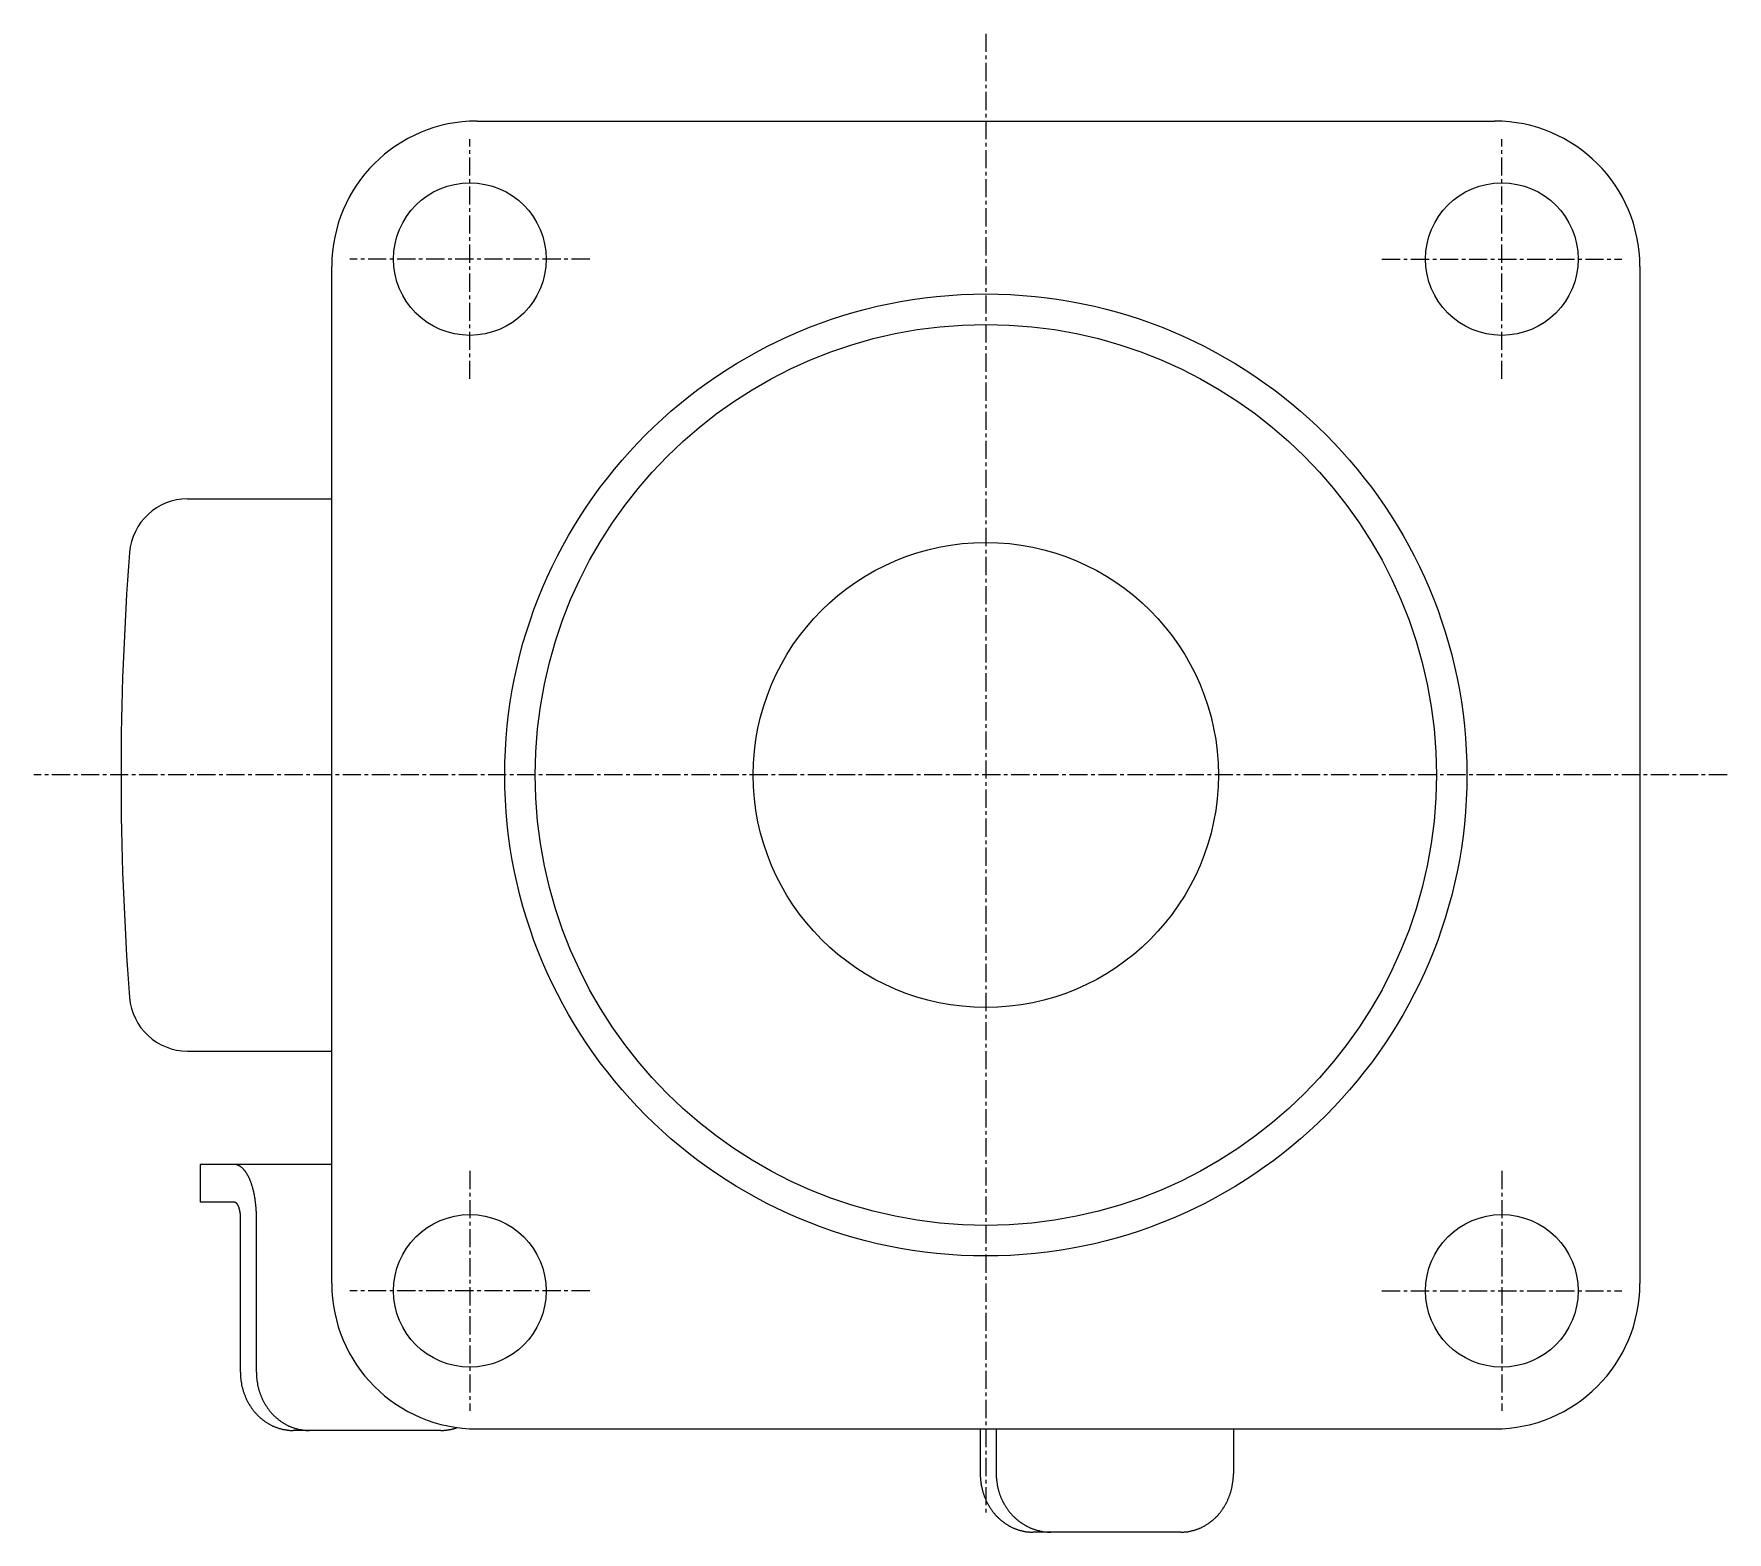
# Model space of a CAD drawing. Extents: x -2312 to -2007, y -802 to -334.
# Drawn here: x -2123.3 to -2006.8, y -436.8 to -333.7 of the extents above; entities that cross this region are included whole.
import ezdxf

# ---------------------------------------------------------------- set-up
doc = ezdxf.new("R2010")
doc.units = 0
doc.linetypes.add('CENTER', pattern=[2, 1.25, -0.25, 0.25, -0.25])
doc.layers.get('0').update_dxf_attribs({"linetype": 'CONTINUOUS'})
doc.layers.add('CENTER', color=1, linetype='CENTER')

msp = doc.modelspace()

# ---------------------------------------------------------------- linework, layer by layer
at = {"color": 7, "linetype": 'CONTINUOUS'}
for p, q in [((-2092.77, -339.7), (-2022.77, -339.7)), ((-2102.77, -419.7), (-2102.77, -349.7)), ((-2012.77, -349.7), (-2012.77, -419.7)), ((-2112.69, -365.7), (-2102.77, -365.7)), ((-2112.69, -403.7), (-2102.77, -403.7)), ((-2102.77, -411.5), (-2111.82, -411.5)), ((-2111.82, -411.5), (-2111.82, -414.1)), ((-2109.48, -414.1), (-2111.82, -414.1)), ((-2109.05, -425.8), (-2109.05, -415.1)), ((-2107.96, -425.8), (-2107.96, -415.1)), ((-2095.27, -429.8), (-2105.43, -429.8)), ((-2092.77, -429.7), (-2022.77, -429.7)), ((-2058.15, -429.7), (-2058.15, -432.8)), ((-2057.05, -429.7), (-2057.05, -432.8)), ((-2057.05, -429.7), (-2057.05, -432.8)), ((-2040.74, -429.7), (-2040.74, -432.8)), ((-2044.36, -436.8), (-2054.53, -436.8))]:
    msp.add_line(p, q, dxfattribs=at)
for points in [[(-2107.96, -415.1, 0), (-2107.96, -415.06, 0), (-2107.96, -415.01, 0), (-2107.96, -414.97, 0), (-2107.96, -414.93, 0), (-2107.96, -414.88, 0), (-2107.96, -414.84, 0), (-2107.96, -414.79, 0), (-2107.96, -414.75, 0), (-2107.97, -414.7, 0), (-2107.97, -414.66, 0), (-2107.97, -414.62, 0), (-2107.97, -414.57, 0), (-2107.98, -414.53, 0), (-2107.98, -414.49, 0), (-2107.98, -414.44, 0), (-2107.99, -414.4, 0), (-2107.99, -414.36, 0), (-2107.99, -414.31, 0), (-2108, -414.27, 0), (-2108, -414.23, 0), (-2108.01, -414.18, 0), (-2108.01, -414.14, 0), (-2108.02, -414.1, 0), (-2108.02, -414.06, 0), (-2108.03, -414.01, 0), (-2108.03, -413.97, 0), (-2108.04, -413.93, 0), (-2108.05, -413.89, 0), (-2108.05, -413.85, 0), (-2108.06, -413.81, 0), (-2108.06, -413.76, 0), (-2108.07, -413.72, 0), (-2108.08, -413.68, 0), (-2108.09, -413.64, 0), (-2108.09, -413.6, 0), (-2108.1, -413.56, 0), (-2108.11, -413.52, 0), (-2108.12, -413.48, 0), (-2108.13, -413.44, 0), (-2108.14, -413.4, 0), (-2108.14, -413.37, 0), (-2108.15, -413.33, 0), (-2108.16, -413.29, 0), (-2108.17, -413.25, 0), (-2108.18, -413.21, 0), (-2108.19, -413.18, 0), (-2108.2, -413.14, 0), (-2108.21, -413.1, 0), (-2108.22, -413.06, 0), (-2108.23, -413.03, 0), (-2108.24, -412.99, 0), (-2108.26, -412.96, 0), (-2108.27, -412.92, 0), (-2108.28, -412.89, 0), (-2108.29, -412.85, 0), (-2108.3, -412.82, 0), (-2108.31, -412.78, 0), (-2108.33, -412.75, 0), (-2108.34, -412.72, 0), (-2108.35, -412.68, 0), (-2108.36, -412.65, 0), (-2108.38, -412.62, 0), (-2108.39, -412.59, 0), (-2108.4, -412.56, 0), (-2108.41, -412.52, 0), (-2108.43, -412.5, 0), (-2108.44, -412.46, 0), (-2108.46, -412.43, 0), (-2108.47, -412.4, 0), (-2108.48, -412.38, 0), (-2108.5, -412.35, 0), (-2108.51, -412.32, 0), (-2108.53, -412.29, 0), (-2108.54, -412.26, 0), (-2108.56, -412.24, 0), (-2108.57, -412.21, 0), (-2108.59, -412.18, 0), (-2108.6, -412.16, 0), (-2108.62, -412.13, 0), (-2108.63, -412.11, 0), (-2108.65, -412.08, 0), (-2108.66, -412.06, 0), (-2108.68, -412.04, 0), (-2108.7, -412.01, 0), (-2108.71, -411.99, 0), (-2108.73, -411.97, 0), (-2108.74, -411.95, 0), (-2108.76, -411.93, 0), (-2108.78, -411.91, 0), (-2108.79, -411.89, 0), (-2108.81, -411.87, 0), (-2108.83, -411.85, 0), (-2108.84, -411.83, 0), (-2108.86, -411.81, 0), (-2108.88, -411.79, 0), (-2108.9, -411.78, 0), (-2108.91, -411.76, 0), (-2108.93, -411.74, 0), (-2108.95, -411.73, 0), (-2108.96, -411.71, 0), (-2108.98, -411.7, 0), (-2109, -411.68, 0), (-2109.02, -411.67, 0), (-2109.04, -411.66, 0), (-2109.05, -411.64, 0), (-2109.07, -411.63, 0), (-2109.09, -411.62, 0), (-2109.11, -411.61, 0), (-2109.13, -411.6, 0), (-2109.14, -411.59, 0), (-2109.16, -411.58, 0), (-2109.18, -411.57, 0), (-2109.2, -411.56, 0), (-2109.22, -411.55, 0), (-2109.24, -411.55, 0), (-2109.25, -411.54, 0), (-2109.27, -411.54, 0), (-2109.29, -411.53, 0), (-2109.31, -411.52, 0), (-2109.33, -411.52, 0), (-2109.35, -411.51, 0), (-2109.37, -411.51, 0), (-2109.38, -411.51, 0), (-2109.4, -411.51, 0), (-2109.42, -411.5, 0), (-2109.44, -411.5, 0), (-2109.46, -411.5, 0), (-2109.48, -411.5, 0)], [(-2109.05, -415.1, 0), (-2109.05, -415.09, 0), (-2109.06, -415.08, 0), (-2109.06, -415.06, 0), (-2109.06, -415.05, 0), (-2109.06, -415.04, 0), (-2109.06, -415.03, 0), (-2109.06, -415.02, 0), (-2109.06, -415, 0), (-2109.06, -414.99, 0), (-2109.06, -414.98, 0), (-2109.06, -414.97, 0), (-2109.06, -414.95, 0), (-2109.06, -414.94, 0), (-2109.06, -414.93, 0), (-2109.06, -414.92, 0), (-2109.06, -414.91, 0), (-2109.06, -414.89, 0), (-2109.07, -414.88, 0), (-2109.07, -414.87, 0), (-2109.07, -414.86, 0), (-2109.07, -414.85, 0), (-2109.07, -414.83, 0), (-2109.07, -414.82, 0), (-2109.07, -414.81, 0), (-2109.07, -414.8, 0), (-2109.08, -414.79, 0), (-2109.08, -414.78, 0), (-2109.08, -414.76, 0), (-2109.08, -414.75, 0), (-2109.08, -414.74, 0), (-2109.09, -414.73, 0), (-2109.09, -414.72, 0), (-2109.09, -414.71, 0), (-2109.09, -414.7, 0), (-2109.09, -414.69, 0), (-2109.1, -414.67, 0), (-2109.1, -414.66, 0), (-2109.1, -414.65, 0), (-2109.1, -414.64, 0), (-2109.1, -414.63, 0), (-2109.11, -414.62, 0), (-2109.11, -414.61, 0), (-2109.11, -414.6, 0), (-2109.12, -414.59, 0), (-2109.12, -414.58, 0), (-2109.12, -414.57, 0), (-2109.12, -414.56, 0), (-2109.13, -414.55, 0), (-2109.13, -414.54, 0), (-2109.13, -414.53, 0), (-2109.14, -414.52, 0), (-2109.14, -414.51, 0), (-2109.14, -414.5, 0), (-2109.14, -414.49, 0), (-2109.15, -414.48, 0), (-2109.15, -414.47, 0), (-2109.15, -414.46, 0), (-2109.16, -414.45, 0), (-2109.16, -414.44, 0), (-2109.16, -414.43, 0), (-2109.17, -414.42, 0), (-2109.17, -414.41, 0), (-2109.18, -414.4, 0), (-2109.18, -414.39, 0), (-2109.18, -414.39, 0), (-2109.19, -414.38, 0), (-2109.19, -414.37, 0), (-2109.19, -414.36, 0), (-2109.2, -414.35, 0), (-2109.2, -414.35, 0), (-2109.21, -414.34, 0), (-2109.21, -414.33, 0), (-2109.21, -414.32, 0), (-2109.22, -414.31, 0), (-2109.22, -414.31, 0), (-2109.23, -414.3, 0), (-2109.23, -414.29, 0), (-2109.23, -414.29, 0), (-2109.24, -414.28, 0), (-2109.24, -414.27, 0), (-2109.25, -414.26, 0), (-2109.25, -414.26, 0), (-2109.26, -414.25, 0), (-2109.26, -414.24, 0), (-2109.26, -414.24, 0), (-2109.27, -414.23, 0), (-2109.27, -414.23, 0), (-2109.28, -414.22, 0), (-2109.28, -414.21, 0), (-2109.29, -414.21, 0), (-2109.29, -414.2, 0), (-2109.3, -414.2, 0), (-2109.3, -414.19, 0), (-2109.31, -414.19, 0), (-2109.31, -414.18, 0), (-2109.32, -414.18, 0), (-2109.32, -414.17, 0), (-2109.33, -414.17, 0), (-2109.33, -414.17, 0), (-2109.34, -414.16, 0), (-2109.34, -414.16, 0), (-2109.34, -414.15, 0), (-2109.35, -414.15, 0), (-2109.35, -414.14, 0), (-2109.36, -414.14, 0), (-2109.36, -414.14, 0), (-2109.37, -414.13, 0), (-2109.37, -414.13, 0), (-2109.38, -414.13, 0), (-2109.38, -414.13, 0), (-2109.39, -414.12, 0), (-2109.4, -414.12, 0), (-2109.4, -414.12, 0), (-2109.41, -414.12, 0), (-2109.41, -414.12, 0), (-2109.42, -414.11, 0), (-2109.42, -414.11, 0), (-2109.43, -414.11, 0), (-2109.43, -414.11, 0), (-2109.44, -414.11, 0), (-2109.44, -414.11, 0), (-2109.45, -414.1, 0), (-2109.45, -414.1, 0), (-2109.46, -414.1, 0), (-2109.46, -414.1, 0), (-2109.47, -414.1, 0), (-2109.47, -414.1, 0), (-2109.48, -414.1, 0)], [(-2109.05, -425.8, 0), (-2109.05, -425.85, 0), (-2109.05, -425.9, 0), (-2109.05, -425.95, 0), (-2109.05, -426, 0), (-2109.05, -426.05, 0), (-2109.05, -426.1, 0), (-2109.04, -426.14, 0), (-2109.04, -426.19, 0), (-2109.03, -426.24, 0), (-2109.03, -426.29, 0), (-2109.02, -426.34, 0), (-2109.02, -426.39, 0), (-2109.01, -426.44, 0), (-2109, -426.49, 0), (-2108.99, -426.53, 0), (-2108.99, -426.58, 0), (-2108.98, -426.63, 0), (-2108.97, -426.68, 0), (-2108.96, -426.73, 0), (-2108.95, -426.77, 0), (-2108.94, -426.82, 0), (-2108.92, -426.87, 0), (-2108.91, -426.92, 0), (-2108.9, -426.96, 0), (-2108.89, -427.01, 0), (-2108.87, -427.06, 0), (-2108.86, -427.1, 0), (-2108.84, -427.15, 0), (-2108.83, -427.2, 0), (-2108.81, -427.24, 0), (-2108.8, -427.29, 0), (-2108.78, -427.33, 0), (-2108.76, -427.38, 0), (-2108.74, -427.42, 0), (-2108.73, -427.47, 0), (-2108.71, -427.51, 0), (-2108.69, -427.56, 0), (-2108.67, -427.6, 0), (-2108.65, -427.64, 0), (-2108.63, -427.69, 0), (-2108.61, -427.73, 0), (-2108.58, -427.77, 0), (-2108.56, -427.82, 0), (-2108.54, -427.86, 0), (-2108.52, -427.9, 0), (-2108.49, -427.94, 0), (-2108.47, -427.98, 0), (-2108.44, -428.02, 0), (-2108.42, -428.06, 0), (-2108.39, -428.11, 0), (-2108.37, -428.14, 0), (-2108.34, -428.19, 0), (-2108.31, -428.22, 0), (-2108.29, -428.26, 0), (-2108.26, -428.3, 0), (-2108.23, -428.34, 0), (-2108.2, -428.38, 0), (-2108.17, -428.42, 0), (-2108.15, -428.45, 0), (-2108.12, -428.49, 0), (-2108.09, -428.52, 0), (-2108.06, -428.56, 0), (-2108.02, -428.6, 0), (-2107.99, -428.63, 0), (-2107.96, -428.67, 0), (-2107.93, -428.7, 0), (-2107.9, -428.73, 0), (-2107.86, -428.77, 0), (-2107.83, -428.8, 0), (-2107.8, -428.83, 0), (-2107.76, -428.86, 0), (-2107.73, -428.89, 0), (-2107.69, -428.93, 0), (-2107.66, -428.95, 0), (-2107.62, -428.99, 0), (-2107.59, -429.01, 0), (-2107.55, -429.04, 0), (-2107.52, -429.07, 0), (-2107.48, -429.1, 0), (-2107.44, -429.13, 0), (-2107.41, -429.15, 0), (-2107.37, -429.18, 0), (-2107.33, -429.21, 0), (-2107.29, -429.23, 0), (-2107.26, -429.26, 0), (-2107.22, -429.28, 0), (-2107.18, -429.31, 0), (-2107.14, -429.33, 0), (-2107.1, -429.35, 0), (-2107.06, -429.38, 0), (-2107.02, -429.4, 0), (-2106.98, -429.42, 0), (-2106.94, -429.44, 0), (-2106.9, -429.46, 0), (-2106.86, -429.48, 0), (-2106.82, -429.5, 0), (-2106.78, -429.52, 0), (-2106.73, -429.53, 0), (-2106.69, -429.55, 0), (-2106.65, -429.57, 0), (-2106.61, -429.58, 0), (-2106.57, -429.6, 0), (-2106.52, -429.61, 0), (-2106.48, -429.63, 0), (-2106.44, -429.64, 0), (-2106.4, -429.66, 0), (-2106.35, -429.67, 0), (-2106.31, -429.68, 0), (-2106.27, -429.69, 0), (-2106.22, -429.7, 0), (-2106.18, -429.71, 0), (-2106.14, -429.73, 0), (-2106.09, -429.74, 0), (-2106.05, -429.74, 0), (-2106.01, -429.75, 0), (-2105.96, -429.76, 0), (-2105.92, -429.77, 0), (-2105.87, -429.77, 0), (-2105.83, -429.78, 0), (-2105.79, -429.78, 0), (-2105.74, -429.79, 0), (-2105.7, -429.79, 0), (-2105.65, -429.8, 0), (-2105.61, -429.8, 0), (-2105.56, -429.8, 0), (-2105.52, -429.8, 0), (-2105.47, -429.8, 0), (-2105.43, -429.8, 0)], [(-2107.96, -425.8, 0), (-2107.96, -425.85, 0), (-2107.96, -425.9, 0), (-2107.95, -425.95, 0), (-2107.95, -426, 0), (-2107.95, -426.05, 0), (-2107.95, -426.1, 0), (-2107.94, -426.14, 0), (-2107.94, -426.19, 0), (-2107.93, -426.24, 0), (-2107.93, -426.29, 0), (-2107.92, -426.34, 0), (-2107.92, -426.39, 0), (-2107.91, -426.44, 0), (-2107.9, -426.49, 0), (-2107.89, -426.53, 0), (-2107.89, -426.58, 0), (-2107.88, -426.63, 0), (-2107.87, -426.68, 0), (-2107.86, -426.73, 0), (-2107.85, -426.77, 0), (-2107.84, -426.82, 0), (-2107.82, -426.87, 0), (-2107.81, -426.92, 0), (-2107.8, -426.96, 0), (-2107.79, -427.01, 0), (-2107.77, -427.06, 0), (-2107.76, -427.1, 0), (-2107.74, -427.15, 0), (-2107.73, -427.2, 0), (-2107.71, -427.24, 0), (-2107.7, -427.29, 0), (-2107.68, -427.33, 0), (-2107.66, -427.38, 0), (-2107.65, -427.42, 0), (-2107.63, -427.47, 0), (-2107.61, -427.51, 0), (-2107.59, -427.56, 0), (-2107.57, -427.6, 0), (-2107.55, -427.64, 0), (-2107.53, -427.69, 0), (-2107.51, -427.73, 0), (-2107.49, -427.77, 0), (-2107.46, -427.82, 0), (-2107.44, -427.86, 0), (-2107.42, -427.9, 0), (-2107.39, -427.94, 0), (-2107.37, -427.98, 0), (-2107.35, -428.02, 0), (-2107.32, -428.06, 0), (-2107.29, -428.11, 0), (-2107.27, -428.14, 0), (-2107.24, -428.19, 0), (-2107.22, -428.22, 0), (-2107.19, -428.26, 0), (-2107.16, -428.3, 0), (-2107.13, -428.34, 0), (-2107.1, -428.38, 0), (-2107.08, -428.42, 0), (-2107.05, -428.45, 0), (-2107.02, -428.49, 0), (-2106.99, -428.52, 0), (-2106.96, -428.56, 0), (-2106.93, -428.6, 0), (-2106.89, -428.63, 0), (-2106.86, -428.67, 0), (-2106.83, -428.7, 0), (-2106.8, -428.73, 0), (-2106.77, -428.77, 0), (-2106.73, -428.8, 0), (-2106.7, -428.83, 0), (-2106.66, -428.86, 0), (-2106.63, -428.89, 0), (-2106.6, -428.93, 0), (-2106.56, -428.95, 0), (-2106.53, -428.99, 0), (-2106.49, -429.01, 0), (-2106.45, -429.04, 0), (-2106.42, -429.07, 0), (-2106.38, -429.1, 0), (-2106.34, -429.13, 0), (-2106.31, -429.15, 0), (-2106.27, -429.18, 0), (-2106.23, -429.21, 0), (-2106.19, -429.23, 0), (-2106.16, -429.26, 0), (-2106.12, -429.28, 0), (-2106.08, -429.31, 0), (-2106.04, -429.33, 0), (-2106, -429.35, 0), (-2105.96, -429.38, 0), (-2105.92, -429.4, 0), (-2105.88, -429.42, 0), (-2105.84, -429.44, 0), (-2105.8, -429.46, 0), (-2105.76, -429.48, 0), (-2105.72, -429.5, 0), (-2105.68, -429.52, 0), (-2105.64, -429.53, 0), (-2105.59, -429.55, 0), (-2105.55, -429.57, 0), (-2105.51, -429.58, 0), (-2105.47, -429.6, 0), (-2105.43, -429.61, 0), (-2105.38, -429.63, 0), (-2105.34, -429.64, 0), (-2105.3, -429.66, 0), (-2105.25, -429.67, 0), (-2105.21, -429.68, 0), (-2105.17, -429.69, 0), (-2105.13, -429.7, 0), (-2105.08, -429.71, 0), (-2105.04, -429.73, 0), (-2104.99, -429.74, 0), (-2104.95, -429.74, 0), (-2104.91, -429.75, 0), (-2104.86, -429.76, 0), (-2104.82, -429.77, 0), (-2104.77, -429.77, 0), (-2104.73, -429.78, 0), (-2104.69, -429.78, 0), (-2104.64, -429.79, 0), (-2104.6, -429.79, 0), (-2104.55, -429.8, 0), (-2104.51, -429.8, 0), (-2104.46, -429.8, 0), (-2104.42, -429.8, 0), (-2104.38, -429.8, 0), (-2104.33, -429.8, 0)], [(-2095.27, -429.8, 0), (-2095.26, -429.8, 0), (-2095.25, -429.8, 0), (-2095.24, -429.8, 0), (-2095.23, -429.8, 0), (-2095.22, -429.8, 0), (-2095.21, -429.8, 0), (-2095.21, -429.8, 0), (-2095.2, -429.8, 0), (-2095.19, -429.8, 0), (-2095.18, -429.8, 0), (-2095.17, -429.8, 0), (-2095.16, -429.8, 0), (-2095.15, -429.8, 0), (-2095.14, -429.8, 0), (-2095.13, -429.8, 0), (-2095.13, -429.8, 0), (-2095.12, -429.8, 0), (-2095.11, -429.8, 0), (-2095.1, -429.8, 0), (-2095.09, -429.8, 0), (-2095.08, -429.8, 0), (-2095.07, -429.8, 0), (-2095.06, -429.8, 0), (-2095.05, -429.8, 0), (-2095.05, -429.8, 0), (-2095.04, -429.79, 0), (-2095.03, -429.79, 0), (-2095.02, -429.79, 0), (-2095.01, -429.79, 0), (-2095, -429.79, 0), (-2094.99, -429.79, 0), (-2094.98, -429.79, 0), (-2094.97, -429.79, 0), (-2094.97, -429.79, 0), (-2094.96, -429.79, 0), (-2094.95, -429.79, 0), (-2094.94, -429.79, 0), (-2094.93, -429.79, 0), (-2094.92, -429.78, 0), (-2094.91, -429.78, 0), (-2094.9, -429.78, 0), (-2094.89, -429.78, 0), (-2094.89, -429.78, 0), (-2094.88, -429.78, 0), (-2094.87, -429.78, 0), (-2094.86, -429.78, 0), (-2094.85, -429.78, 0), (-2094.84, -429.77, 0), (-2094.83, -429.77, 0), (-2094.82, -429.77, 0), (-2094.82, -429.77, 0), (-2094.81, -429.77, 0), (-2094.8, -429.77, 0), (-2094.79, -429.77, 0), (-2094.78, -429.77, 0), (-2094.77, -429.76, 0), (-2094.76, -429.76, 0), (-2094.75, -429.76, 0), (-2094.74, -429.76, 0), (-2094.74, -429.76, 0), (-2094.73, -429.76, 0), (-2094.72, -429.76, 0), (-2094.71, -429.75, 0), (-2094.7, -429.75, 0), (-2094.69, -429.75, 0), (-2094.68, -429.75, 0), (-2094.67, -429.75, 0), (-2094.67, -429.75, 0), (-2094.66, -429.75, 0), (-2094.65, -429.74, 0), (-2094.64, -429.74, 0), (-2094.63, -429.74, 0), (-2094.62, -429.74, 0), (-2094.61, -429.74, 0), (-2094.6, -429.74, 0), (-2094.6, -429.73, 0), (-2094.59, -429.73, 0), (-2094.58, -429.73, 0), (-2094.57, -429.73, 0), (-2094.56, -429.73, 0), (-2094.55, -429.72, 0), (-2094.54, -429.72, 0), (-2094.53, -429.72, 0), (-2094.53, -429.72, 0), (-2094.52, -429.71, 0), (-2094.51, -429.71, 0), (-2094.5, -429.71, 0), (-2094.49, -429.71, 0), (-2094.48, -429.71, 0), (-2094.47, -429.7, 0), (-2094.46, -429.7, 0), (-2094.46, -429.7, 0), (-2094.45, -429.7, 0), (-2094.44, -429.7, 0), (-2094.43, -429.69, 0), (-2094.42, -429.69, 0), (-2094.41, -429.69, 0), (-2094.4, -429.69, 0), (-2094.4, -429.69, 0), (-2094.39, -429.68, 0), (-2094.38, -429.68, 0), (-2094.37, -429.68, 0), (-2094.36, -429.68, 0), (-2094.35, -429.67, 0), (-2094.34, -429.67, 0), (-2094.34, -429.67, 0), (-2094.33, -429.67, 0), (-2094.32, -429.66, 0), (-2094.31, -429.66, 0), (-2094.3, -429.66, 0), (-2094.29, -429.65, 0), (-2094.28, -429.65, 0), (-2094.28, -429.65, 0), (-2094.27, -429.65, 0), (-2094.26, -429.64, 0), (-2094.25, -429.64, 0), (-2094.24, -429.64, 0), (-2094.23, -429.63, 0), (-2094.22, -429.63, 0), (-2094.22, -429.63, 0), (-2094.21, -429.63, 0), (-2094.2, -429.62, 0), (-2094.19, -429.62, 0), (-2094.18, -429.62, 0), (-2094.17, -429.61, 0), (-2094.16, -429.61, 0), (-2094.16, -429.61, 0), (-2094.15, -429.61, 0)], [(-2058.15, -432.8, 0), (-2058.15, -432.85, 0), (-2058.15, -432.9, 0), (-2058.15, -432.95, 0), (-2058.15, -433, 0), (-2058.14, -433.05, 0), (-2058.14, -433.1, 0), (-2058.14, -433.14, 0), (-2058.13, -433.19, 0), (-2058.13, -433.24, 0), (-2058.12, -433.29, 0), (-2058.12, -433.34, 0), (-2058.11, -433.39, 0), (-2058.11, -433.44, 0), (-2058.1, -433.49, 0), (-2058.09, -433.53, 0), (-2058.08, -433.58, 0), (-2058.07, -433.63, 0), (-2058.06, -433.68, 0), (-2058.05, -433.73, 0), (-2058.04, -433.77, 0), (-2058.03, -433.82, 0), (-2058.02, -433.87, 0), (-2058.01, -433.92, 0), (-2058, -433.96, 0), (-2057.98, -434.01, 0), (-2057.97, -434.06, 0), (-2057.95, -434.1, 0), (-2057.94, -434.15, 0), (-2057.92, -434.2, 0), (-2057.91, -434.24, 0), (-2057.89, -434.29, 0), (-2057.88, -434.33, 0), (-2057.86, -434.38, 0), (-2057.84, -434.42, 0), (-2057.82, -434.47, 0), (-2057.8, -434.51, 0), (-2057.78, -434.56, 0), (-2057.76, -434.6, 0), (-2057.74, -434.64, 0), (-2057.72, -434.69, 0), (-2057.7, -434.73, 0), (-2057.68, -434.77, 0), (-2057.66, -434.82, 0), (-2057.64, -434.86, 0), (-2057.61, -434.9, 0), (-2057.59, -434.94, 0), (-2057.56, -434.98, 0), (-2057.54, -435.02, 0), (-2057.52, -435.06, 0), (-2057.49, -435.1, 0), (-2057.46, -435.14, 0), (-2057.44, -435.18, 0), (-2057.41, -435.22, 0), (-2057.38, -435.26, 0), (-2057.36, -435.3, 0), (-2057.33, -435.34, 0), (-2057.3, -435.38, 0), (-2057.27, -435.42, 0), (-2057.24, -435.45, 0), (-2057.21, -435.49, 0), (-2057.18, -435.52, 0), (-2057.15, -435.56, 0), (-2057.12, -435.6, 0), (-2057.09, -435.63, 0), (-2057.06, -435.67, 0), (-2057.03, -435.7, 0), (-2056.99, -435.73, 0), (-2056.96, -435.77, 0), (-2056.93, -435.8, 0), (-2056.89, -435.83, 0), (-2056.86, -435.86, 0), (-2056.83, -435.89, 0), (-2056.79, -435.93, 0), (-2056.76, -435.95, 0), (-2056.72, -435.99, 0), (-2056.69, -436.01, 0), (-2056.65, -436.04, 0), (-2056.61, -436.07, 0), (-2056.58, -436.1, 0), (-2056.54, -436.13, 0), (-2056.5, -436.15, 0), (-2056.47, -436.18, 0), (-2056.43, -436.21, 0), (-2056.39, -436.23, 0), (-2056.35, -436.26, 0), (-2056.31, -436.28, 0), (-2056.27, -436.31, 0), (-2056.24, -436.33, 0), (-2056.2, -436.35, 0), (-2056.16, -436.38, 0), (-2056.12, -436.4, 0), (-2056.08, -436.42, 0), (-2056.04, -436.44, 0), (-2056, -436.46, 0), (-2055.95, -436.48, 0), (-2055.91, -436.5, 0), (-2055.87, -436.52, 0), (-2055.83, -436.53, 0), (-2055.79, -436.55, 0), (-2055.75, -436.57, 0), (-2055.71, -436.58, 0), (-2055.66, -436.6, 0), (-2055.62, -436.62, 0), (-2055.58, -436.63, 0), (-2055.54, -436.64, 0), (-2055.49, -436.66, 0), (-2055.45, -436.67, 0), (-2055.41, -436.68, 0), (-2055.36, -436.69, 0), (-2055.32, -436.7, 0), (-2055.28, -436.71, 0), (-2055.23, -436.73, 0), (-2055.19, -436.74, 0), (-2055.15, -436.74, 0), (-2055.1, -436.75, 0), (-2055.06, -436.76, 0), (-2055.01, -436.77, 0), (-2054.97, -436.77, 0), (-2054.93, -436.78, 0), (-2054.88, -436.78, 0), (-2054.84, -436.79, 0), (-2054.79, -436.79, 0), (-2054.75, -436.8, 0), (-2054.7, -436.8, 0), (-2054.66, -436.8, 0), (-2054.62, -436.8, 0), (-2054.57, -436.8, 0), (-2054.53, -436.8, 0)], [(-2057.05, -432.8, 0), (-2057.05, -432.85, 0), (-2057.05, -432.9, 0), (-2057.05, -432.95, 0), (-2057.05, -433, 0), (-2057.05, -433.05, 0), (-2057.04, -433.1, 0), (-2057.04, -433.14, 0), (-2057.03, -433.19, 0), (-2057.03, -433.24, 0), (-2057.02, -433.29, 0), (-2057.02, -433.34, 0), (-2057.01, -433.39, 0), (-2057, -433.44, 0), (-2057, -433.49, 0), (-2056.99, -433.53, 0), (-2056.98, -433.58, 0), (-2056.97, -433.63, 0), (-2056.96, -433.68, 0), (-2056.95, -433.73, 0), (-2056.94, -433.77, 0), (-2056.93, -433.82, 0), (-2056.92, -433.87, 0), (-2056.9, -433.92, 0), (-2056.89, -433.96, 0), (-2056.88, -434.01, 0), (-2056.86, -434.06, 0), (-2056.85, -434.1, 0), (-2056.83, -434.15, 0), (-2056.82, -434.2, 0), (-2056.8, -434.24, 0), (-2056.78, -434.29, 0), (-2056.77, -434.33, 0), (-2056.75, -434.38, 0), (-2056.73, -434.42, 0), (-2056.71, -434.47, 0), (-2056.69, -434.51, 0), (-2056.67, -434.56, 0), (-2056.65, -434.6, 0), (-2056.63, -434.64, 0), (-2056.61, -434.69, 0), (-2056.59, -434.73, 0), (-2056.56, -434.77, 0), (-2056.54, -434.82, 0), (-2056.52, -434.86, 0), (-2056.49, -434.9, 0), (-2056.47, -434.94, 0), (-2056.44, -434.98, 0), (-2056.42, -435.02, 0), (-2056.39, -435.06, 0), (-2056.37, -435.1, 0), (-2056.34, -435.14, 0), (-2056.31, -435.18, 0), (-2056.28, -435.22, 0), (-2056.26, -435.26, 0), (-2056.23, -435.3, 0), (-2056.2, -435.34, 0), (-2056.17, -435.38, 0), (-2056.14, -435.42, 0), (-2056.11, -435.45, 0), (-2056.08, -435.49, 0), (-2056.05, -435.52, 0), (-2056.01, -435.56, 0), (-2055.98, -435.6, 0), (-2055.95, -435.63, 0), (-2055.92, -435.67, 0), (-2055.88, -435.7, 0), (-2055.85, -435.73, 0), (-2055.82, -435.77, 0), (-2055.78, -435.8, 0), (-2055.75, -435.83, 0), (-2055.71, -435.86, 0), (-2055.68, -435.89, 0), (-2055.64, -435.93, 0), (-2055.6, -435.95, 0), (-2055.57, -435.99, 0), (-2055.53, -436.01, 0), (-2055.49, -436.04, 0), (-2055.46, -436.07, 0), (-2055.42, -436.1, 0), (-2055.38, -436.13, 0), (-2055.34, -436.15, 0), (-2055.3, -436.18, 0), (-2055.26, -436.21, 0), (-2055.22, -436.23, 0), (-2055.18, -436.26, 0), (-2055.14, -436.28, 0), (-2055.1, -436.31, 0), (-2055.06, -436.33, 0), (-2055.02, -436.35, 0), (-2054.98, -436.38, 0), (-2054.94, -436.4, 0), (-2054.9, -436.42, 0), (-2054.86, -436.44, 0), (-2054.81, -436.46, 0), (-2054.77, -436.48, 0), (-2054.73, -436.5, 0), (-2054.69, -436.52, 0), (-2054.64, -436.53, 0), (-2054.6, -436.55, 0), (-2054.56, -436.57, 0), (-2054.51, -436.58, 0), (-2054.47, -436.6, 0), (-2054.43, -436.62, 0), (-2054.38, -436.63, 0), (-2054.34, -436.64, 0), (-2054.29, -436.66, 0), (-2054.25, -436.67, 0), (-2054.2, -436.68, 0), (-2054.16, -436.69, 0), (-2054.11, -436.7, 0), (-2054.07, -436.71, 0), (-2054.02, -436.73, 0), (-2053.98, -436.74, 0), (-2053.93, -436.74, 0), (-2053.89, -436.75, 0), (-2053.84, -436.76, 0), (-2053.8, -436.77, 0), (-2053.75, -436.77, 0), (-2053.7, -436.78, 0), (-2053.66, -436.78, 0), (-2053.61, -436.79, 0), (-2053.57, -436.79, 0), (-2053.52, -436.8, 0), (-2053.47, -436.8, 0), (-2053.43, -436.8, 0), (-2053.38, -436.8, 0), (-2053.33, -436.8, 0), (-2053.29, -436.8, 0)], [(-2044.36, -436.8, 0), (-2044.32, -436.8, 0), (-2044.28, -436.8, 0), (-2044.23, -436.8, 0), (-2044.19, -436.8, 0), (-2044.14, -436.8, 0), (-2044.1, -436.79, 0), (-2044.05, -436.79, 0), (-2044.01, -436.78, 0), (-2043.96, -436.78, 0), (-2043.92, -436.77, 0), (-2043.88, -436.77, 0), (-2043.83, -436.76, 0), (-2043.79, -436.75, 0), (-2043.74, -436.74, 0), (-2043.7, -436.74, 0), (-2043.66, -436.73, 0), (-2043.61, -436.71, 0), (-2043.57, -436.7, 0), (-2043.53, -436.69, 0), (-2043.48, -436.68, 0), (-2043.44, -436.67, 0), (-2043.4, -436.66, 0), (-2043.35, -436.64, 0), (-2043.31, -436.63, 0), (-2043.27, -436.62, 0), (-2043.23, -436.6, 0), (-2043.18, -436.58, 0), (-2043.14, -436.57, 0), (-2043.1, -436.55, 0), (-2043.06, -436.53, 0), (-2043.02, -436.52, 0), (-2042.98, -436.5, 0), (-2042.94, -436.48, 0), (-2042.9, -436.46, 0), (-2042.85, -436.44, 0), (-2042.81, -436.42, 0), (-2042.77, -436.4, 0), (-2042.73, -436.38, 0), (-2042.69, -436.35, 0), (-2042.66, -436.33, 0), (-2042.62, -436.31, 0), (-2042.58, -436.28, 0), (-2042.54, -436.26, 0), (-2042.5, -436.23, 0), (-2042.46, -436.21, 0), (-2042.42, -436.18, 0), (-2042.39, -436.15, 0), (-2042.35, -436.13, 0), (-2042.31, -436.1, 0), (-2042.28, -436.07, 0), (-2042.24, -436.04, 0), (-2042.2, -436.01, 0), (-2042.17, -435.99, 0), (-2042.13, -435.95, 0), (-2042.1, -435.93, 0), (-2042.06, -435.89, 0), (-2042.03, -435.86, 0), (-2042, -435.83, 0), (-2041.96, -435.8, 0), (-2041.93, -435.77, 0), (-2041.9, -435.73, 0), (-2041.86, -435.7, 0), (-2041.83, -435.67, 0), (-2041.8, -435.63, 0), (-2041.77, -435.6, 0), (-2041.74, -435.56, 0), (-2041.71, -435.52, 0), (-2041.68, -435.49, 0), (-2041.65, -435.45, 0), (-2041.62, -435.42, 0), (-2041.59, -435.38, 0), (-2041.56, -435.34, 0), (-2041.53, -435.3, 0), (-2041.51, -435.26, 0), (-2041.48, -435.22, 0), (-2041.45, -435.18, 0), (-2041.43, -435.14, 0), (-2041.4, -435.1, 0), (-2041.37, -435.06, 0), (-2041.35, -435.02, 0), (-2041.33, -434.98, 0), (-2041.3, -434.94, 0), (-2041.28, -434.9, 0), (-2041.25, -434.86, 0), (-2041.23, -434.82, 0), (-2041.21, -434.77, 0), (-2041.19, -434.73, 0), (-2041.17, -434.69, 0), (-2041.15, -434.64, 0), (-2041.13, -434.6, 0), (-2041.11, -434.56, 0), (-2041.09, -434.51, 0), (-2041.07, -434.47, 0), (-2041.05, -434.42, 0), (-2041.03, -434.38, 0), (-2041.02, -434.33, 0), (-2041, -434.29, 0), (-2040.98, -434.24, 0), (-2040.97, -434.2, 0), (-2040.95, -434.15, 0), (-2040.94, -434.1, 0), (-2040.92, -434.06, 0), (-2040.91, -434.01, 0), (-2040.9, -433.96, 0), (-2040.88, -433.92, 0), (-2040.87, -433.87, 0), (-2040.86, -433.82, 0), (-2040.85, -433.77, 0), (-2040.84, -433.73, 0), (-2040.83, -433.68, 0), (-2040.82, -433.63, 0), (-2040.81, -433.58, 0), (-2040.8, -433.53, 0), (-2040.79, -433.49, 0), (-2040.79, -433.44, 0), (-2040.78, -433.39, 0), (-2040.77, -433.34, 0), (-2040.77, -433.29, 0), (-2040.76, -433.24, 0), (-2040.76, -433.19, 0), (-2040.75, -433.14, 0), (-2040.75, -433.1, 0), (-2040.75, -433.05, 0), (-2040.74, -433, 0), (-2040.74, -432.95, 0), (-2040.74, -432.9, 0), (-2040.74, -432.85, 0), (-2040.74, -432.8, 0)]]:
    msp.add_polyline3d(points, dxfattribs=at)
for centre, radius in [((-2093.27, -349.2), 5.25), ((-2022.27, -349.2), 5.25), ((-2057.77, -384.7), 33.1), ((-2057.77, -384.7), 31), ((-2057.77, -384.7), 16), ((-2093.27, -420.2), 5.25), ((-2022.27, -420.2), 5.25)]:
    msp.add_circle(centre, radius, dxfattribs=at)
for centre, radius, start, end in [((-2092.77, -349.7), 10, 90, 180), ((-2022.77, -349.7), 10, 0, 90), ((-2112.69, -369.7), 4, 90, 175.6108), ((-1917.27, -384.7), 200, 175.6108, 184.3892), ((-2112.69, -399.7), 4, 184.3892, 270), ((-2092.77, -419.7), 10, 180, 270), ((-2022.77, -419.7), 10, 270, 0)]:
    msp.add_arc(centre, radius, start, end, dxfattribs=at)
at = {"layer": 'CENTER', "color": 1, "linetype": 'CENTER'}
for p, q in [((-2057.77, -333.7), (-2057.77, -435.7)), ((-2093.27, -357.45), (-2093.27, -340.95)), ((-2022.27, -357.45), (-2022.27, -340.95)), ((-2085.02, -349.2), (-2101.52, -349.2)), ((-2030.52, -349.2), (-2014.02, -349.2)), ((-2006.77, -384.7), (-2123.27, -384.7)), ((-2093.27, -411.95), (-2093.27, -428.45)), ((-2022.27, -411.95), (-2022.27, -428.45)), ((-2085.02, -420.2), (-2101.52, -420.2)), ((-2030.52, -420.2), (-2014.02, -420.2))]:
    msp.add_line(p, q, dxfattribs=at)

doc.saveas('drawing.dxf')
